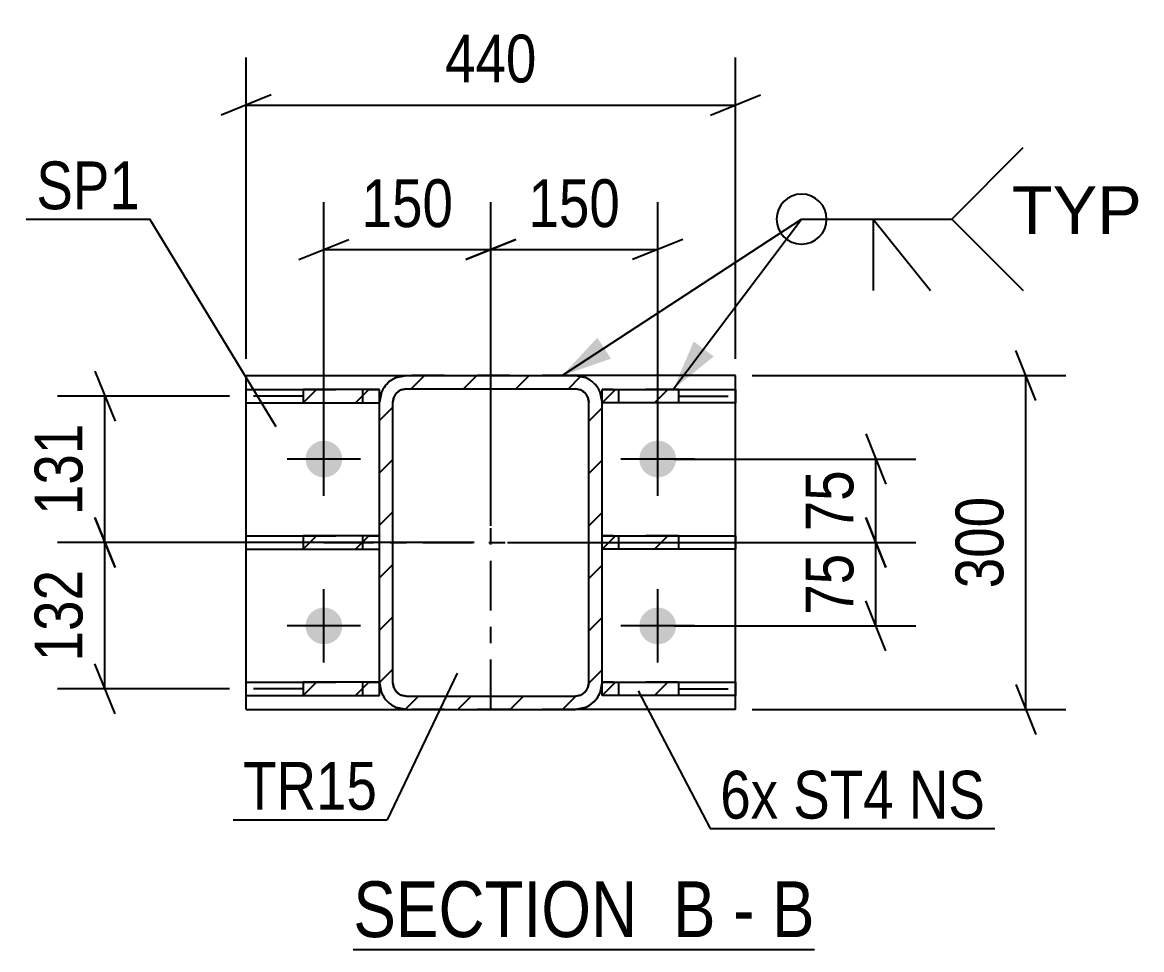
# Model space of a CAD drawing. Header units: millimetres. Extents: x -74 to 767, y -422 to 172.
# Drawn here: x 60.7 to 127.8, y -353.5 to -297.9 of the extents above; entities that cross this region are included whole.
import ezdxf

# ---------------------------------------------------------------- set-up
doc = ezdxf.new("R2010")
doc.units = ezdxf.units.MM
doc.linetypes.add('DXK_LINE_DOT2', pattern=[3.9198, 1.9599, -1.9599])
doc.linetypes.add('DXK_LINE_DOT3', pattern=[5.9187, 2.979, -0.9799, 0.9799, -0.9799])
doc.styles.add('Arial', font='ARIAL.TTF', dxfattribs={"height": 0.2})
doc.styles.add('Arial Narrow', font='ARIALN.TTF', dxfattribs={"height": 0.2})

# ---------------------------------------------------------------- blocks, each defined once
blk = doc.blocks.new('Unknown-389632863-18 - 1405')
at = {"color": 6, "linetype": 'Continuous'}
blk.add_line((80.537, -353.482), (108.183, -353.482), dxfattribs=at)
at = {"color": 0, "linetype": 'Continuous'}
for points in [[(98.645, -352.732), (98.645, -349.232), (80.537, -349.232), (80.537, -352.732)], [(102.252, -352.732), (102.252, -349.232), (99.695, -349.232), (99.695, -352.732)], [(104.577, -352.732), (104.577, -349.232), (103.302, -349.232), (103.302, -352.732)], [(108.183, -352.732), (108.183, -349.232), (105.627, -349.232), (105.627, -352.732)]]:
    blk.add_wipeout(points, dxfattribs=at)
at = {"color": 7, "linetype": 'Continuous', "style": 'Arial Narrow'}
for s, height, p in [('SECTION ', 3.3405, (80.537, -352.732)), ('B', 3.34, (99.695, -352.732)), ('B', 3.34, (105.627, -352.732)), ('-', 3.34, (103.302, -352.732))]:
    blk.add_text(s, height=height, dxfattribs=at).set_placement(p)
blk = doc.blocks.new('Part-389632863-1493 - 1405')
at = {"linetype": 'Continuous'}
h = blk.add_hatch(dxfattribs=at)
h.set_pattern_fill('', scale=0.7, style=0, pattern_type=0)
h.set_pattern_definition([(45, (77.5264, -320.7212), (-1.5715, 1.5715), [])])
h.paths.add_polyline_path([(77.526, -319.921), (77.526, -320.721), (82.111, -320.721), (82.111, -319.921)])
at = {"color": 2, "linetype": 'Continuous'}
for p, q in [((74.111, -319.921), (77.526, -319.921)), ((74.111, -320.721), (74.111, -319.921)), ((82.111, -319.921), (77.526, -319.921)), ((77.526, -319.921), (77.526, -320.721)), ((82.111, -320.721), (82.111, -319.921)), ((74.111, -320.721), (77.526, -320.721)), ((77.526, -320.721), (82.111, -320.721))]:
    blk.add_line(p, q, dxfattribs=at)
at = {"color": 7, "linetype": 'DXK_LINE_DOT2'}
for p, q in [((77.526, -319.921), (82.111, -319.921)), ((81.111, -320.721), (81.111, -319.921)), ((82.111, -320.721), (82.111, -319.921)), ((77.526, -320.721), (82.111, -320.721))]:
    blk.add_line(p, q, dxfattribs=at)
at = {"color": 7, "linetype": 'DXK_LINE_DOT3'}
for p, q in [((77.526, -320.321), (74.111, -320.321)), ((82.111, -320.321), (82.111, -320.321))]:
    blk.add_line(p, q, dxfattribs=at)
blk = doc.blocks.new('Part-389632863-1498 - 1405')
at = {"linetype": 'Continuous'}
h = blk.add_hatch(dxfattribs=at)
h.set_pattern_fill('', scale=0.7, style=0, pattern_type=0)
h.set_pattern_definition([(45, (77.5264, -338.2546), (-1.5715, 1.5715), [])])
h.paths.add_polyline_path([(77.526, -337.455), (77.526, -338.255), (82.111, -338.255), (82.111, -337.455)])
at = {"color": 2, "linetype": 'Continuous'}
for p, q in [((74.111, -337.455), (77.526, -337.455)), ((74.111, -338.255), (74.111, -337.455)), ((82.111, -337.455), (77.526, -337.455)), ((77.526, -337.455), (77.526, -338.255)), ((82.111, -338.255), (82.111, -337.455)), ((74.111, -338.255), (77.526, -338.255)), ((77.526, -338.255), (82.111, -338.255))]:
    blk.add_line(p, q, dxfattribs=at)
at = {"color": 7, "linetype": 'DXK_LINE_DOT3'}
for p, q in [((77.526, -337.855), (74.111, -337.855)), ((82.111, -337.855), (82.111, -337.855))]:
    blk.add_line(p, q, dxfattribs=at)
at = {"color": 7, "linetype": 'DXK_LINE_DOT2'}
for p, q in [((77.526, -337.455), (82.111, -337.455)), ((81.111, -338.255), (81.111, -337.455)), ((82.111, -338.255), (82.111, -337.455)), ((77.526, -338.255), (82.111, -338.255))]:
    blk.add_line(p, q, dxfattribs=at)
blk = doc.blocks.new('Part-389632863-1503 - 1405')
at = {"linetype": 'Continuous'}
h = blk.add_hatch(dxfattribs=at)
h.set_pattern_fill('', scale=0.7, style=0, pattern_type=0)
h.set_pattern_definition([(45, (95.4438, -329.488), (-1.5715, 1.5715), [])])
h.paths.add_polyline_path([(95.444, -328.688), (95.444, -329.488), (100.028, -329.488), (100.028, -328.688)])
at = {"color": 7, "linetype": 'DXK_LINE_DOT2'}
for p, q in [((95.444, -329.488), (95.444, -328.688)), ((100.028, -328.688), (95.444, -328.688)), ((96.444, -329.488), (96.444, -328.688)), ((100.028, -329.488), (95.444, -329.488))]:
    blk.add_line(p, q, dxfattribs=at)
at = {"color": 2, "linetype": 'Continuous'}
for p, q in [((95.444, -329.488), (95.444, -328.688)), ((95.444, -328.688), (100.028, -328.688)), ((100.028, -328.688), (103.444, -328.688)), ((100.028, -328.688), (100.028, -329.488)), ((103.444, -328.688), (103.444, -329.488)), ((100.028, -329.488), (95.444, -329.488)), ((103.444, -329.488), (100.028, -329.488))]:
    blk.add_line(p, q, dxfattribs=at)
blk = doc.blocks.new('Part-389632863-1455 - 1405')
at = {"color": 2, "linetype": 'Continuous'}
for p, q in [((74.111, -339.088), (74.111, -319.088)), ((74.111, -319.088), (83.711, -319.088)), ((103.444, -319.088), (93.844, -319.088)), ((103.444, -339.088), (103.444, -319.088)), ((74.111, -339.088), (83.711, -339.088)), ((103.444, -339.088), (93.844, -339.088))]:
    blk.add_line(p, q, dxfattribs=at)
at = {"color": 7, "linetype": 'DXK_LINE_DOT2'}
for p, q in [((93.844, -319.088), (83.711, -319.088)), ((93.844, -339.088), (83.711, -339.088))]:
    blk.add_line(p, q, dxfattribs=at)
blk = doc.blocks.new('Part-389632863-1488 - 1405')
at = {"linetype": 'Continuous'}
h = blk.add_hatch(dxfattribs=at)
h.set_pattern_fill('', scale=0.7, style=0, pattern_type=0)
h.set_pattern_definition([(45, (77.5264, -329.488), (-1.5715, 1.5715), [])])
h.paths.add_polyline_path([(77.526, -328.688), (77.526, -329.488), (82.111, -329.488), (82.111, -328.688)])
at = {"color": 2, "linetype": 'Continuous'}
for p, q in [((74.111, -328.688), (77.526, -328.688)), ((74.111, -329.488), (74.111, -328.688)), ((82.111, -328.688), (77.526, -328.688)), ((77.526, -328.688), (77.526, -329.488)), ((82.111, -329.488), (82.111, -328.688)), ((74.111, -329.488), (77.526, -329.488)), ((77.526, -329.488), (82.111, -329.488))]:
    blk.add_line(p, q, dxfattribs=at)
at = {"color": 7, "linetype": 'DXK_LINE_DOT2'}
for p, q in [((77.526, -328.688), (82.111, -328.688)), ((81.111, -329.488), (81.111, -328.688)), ((82.111, -329.488), (82.111, -328.688)), ((77.526, -329.488), (82.111, -329.488))]:
    blk.add_line(p, q, dxfattribs=at)
blk = doc.blocks.new('Part-389632863-1508 - 1405')
at = {"linetype": 'Continuous'}
h = blk.add_hatch(dxfattribs=at)
h.set_pattern_fill('', scale=0.7, style=0, pattern_type=0)
h.set_pattern_definition([(45, (95.4438, -320.7212), (-1.5715, 1.5715), [])])
h.paths.add_polyline_path([(95.444, -319.921), (95.444, -320.721), (100.028, -320.721), (100.028, -319.921)])
at = {"color": 7, "linetype": 'DXK_LINE_DOT2'}
for p, q in [((95.444, -320.721), (95.444, -319.921)), ((100.028, -319.921), (95.444, -319.921)), ((96.444, -320.721), (96.444, -319.921)), ((100.028, -320.721), (95.444, -320.721))]:
    blk.add_line(p, q, dxfattribs=at)
at = {"color": 2, "linetype": 'Continuous'}
for p, q in [((95.444, -320.721), (95.444, -319.921)), ((95.444, -319.921), (100.028, -319.921)), ((100.028, -319.921), (103.444, -319.921)), ((100.028, -319.921), (100.028, -320.721)), ((103.444, -319.921), (103.444, -320.721)), ((100.028, -320.721), (95.444, -320.721)), ((103.444, -320.721), (100.028, -320.721))]:
    blk.add_line(p, q, dxfattribs=at)
at = {"color": 7, "linetype": 'DXK_LINE_DOT3'}
for p, q in [((95.444, -320.321), (95.444, -320.321)), ((100.028, -320.321), (103.444, -320.321))]:
    blk.add_line(p, q, dxfattribs=at)
blk = doc.blocks.new('Part-389632863-1513 - 1405')
at = {"linetype": 'Continuous'}
h = blk.add_hatch(dxfattribs=at)
h.set_pattern_fill('', scale=0.7, style=0, pattern_type=0)
h.set_pattern_definition([(45, (95.4438, -338.2546), (-1.5715, 1.5715), [])])
h.paths.add_polyline_path([(95.444, -337.455), (95.444, -338.255), (100.028, -338.255), (100.028, -337.455)])
at = {"color": 7, "linetype": 'DXK_LINE_DOT2'}
for p, q in [((95.444, -338.255), (95.444, -337.455)), ((100.028, -337.455), (95.444, -337.455)), ((96.444, -338.255), (96.444, -337.455)), ((100.028, -338.255), (95.444, -338.255))]:
    blk.add_line(p, q, dxfattribs=at)
at = {"color": 2, "linetype": 'Continuous'}
for p, q in [((95.444, -338.255), (95.444, -337.455)), ((95.444, -337.455), (100.028, -337.455)), ((100.028, -337.455), (103.444, -337.455)), ((100.028, -337.455), (100.028, -338.255)), ((103.444, -337.455), (103.444, -338.255)), ((100.028, -338.255), (95.444, -338.255)), ((103.444, -338.255), (100.028, -338.255))]:
    blk.add_line(p, q, dxfattribs=at)
at = {"color": 7, "linetype": 'DXK_LINE_DOT3'}
for p, q in [((95.444, -337.855), (95.444, -337.855)), ((100.028, -337.855), (103.444, -337.855))]:
    blk.add_line(p, q, dxfattribs=at)
blk = doc.blocks.new('Part-389632863-1539 - 1405')
at = {"linetype": 'Continuous'}
h = blk.add_hatch(dxfattribs=at)
h.set_pattern_fill('', scale=0.7, style=0, pattern_type=0)
h.set_pattern_definition([(45, (82.1105, -337.488), (-1.57154, 1.57154), [])])
h.paths.add_polyline_path([(82.111, -320.688), (82.111, -337.488), (82.232, -338.1), (82.579, -338.619), (83.098, -338.966), (83.711, -339.088), (93.844, -339.088), (94.456, -338.966), (94.975, -338.619), (95.322, -338.1), (95.444, -337.488), (95.444, -320.688), (95.322, -320.076), (94.975, -319.557), (94.456, -319.21), (93.844, -319.088), (83.711, -319.088), (83.098, -319.21), (82.579, -319.557), (82.232, -320.076)])
h.paths.add_polyline_path([(83.145, -320.122), (83.404, -319.949), (83.711, -319.888), (93.844, -319.888), (94.15, -319.949), (94.41, -320.122), (94.583, -320.382), (94.644, -320.688), (94.644, -337.488), (94.583, -337.794), (94.41, -338.054), (94.15, -338.227), (93.844, -338.288), (83.711, -338.288), (83.404, -338.227), (83.145, -338.054), (82.971, -337.794), (82.911, -337.488), (82.911, -320.688), (82.971, -320.382)])
at = {"color": 7, "linetype": 'DXK_LINE_DOT2'}
for p, q in [((83.098, -319.21), (83.711, -319.088)), ((83.711, -319.088), (93.844, -319.088)), ((93.844, -319.088), (94.456, -319.21)), ((83.711, -319.888), (83.404, -319.949)), ((83.711, -319.888), (93.844, -319.888)), ((94.15, -319.949), (93.844, -319.888)), ((82.111, -320.688), (82.232, -320.076)), ((82.971, -320.382), (82.911, -320.688)), ((94.644, -320.688), (94.583, -320.382)), ((95.322, -320.076), (95.444, -320.688)), ((82.111, -337.488), (82.111, -320.688)), ((82.911, -337.488), (82.911, -320.688)), ((94.644, -337.488), (94.644, -320.688)), ((95.444, -337.488), (95.444, -320.688)), ((82.232, -338.1), (82.111, -337.488)), ((82.911, -337.488), (82.971, -337.794)), ((94.583, -337.794), (94.644, -337.488)), ((95.444, -337.488), (95.322, -338.1)), ((83.404, -338.227), (83.711, -338.288)), ((83.711, -338.288), (93.844, -338.288)), ((93.844, -338.288), (94.15, -338.227)), ((83.711, -339.088), (83.098, -338.966)), ((83.711, -339.088), (93.844, -339.088)), ((94.456, -338.966), (93.844, -339.088))]:
    blk.add_line(p, q, dxfattribs=at)
at = {"color": 2, "linetype": 'Continuous'}
for p, q in [((83.711, -319.088), (83.098, -319.21)), ((83.711, -319.088), (93.844, -319.088)), ((94.456, -319.21), (93.844, -319.088)), ((83.404, -319.949), (83.711, -319.888)), ((83.711, -319.888), (93.844, -319.888)), ((93.844, -319.888), (94.15, -319.949)), ((82.232, -320.076), (82.111, -320.688)), ((82.911, -320.688), (82.971, -320.382)), ((94.583, -320.382), (94.644, -320.688)), ((95.444, -320.688), (95.322, -320.076)), ((82.111, -337.488), (82.111, -320.688)), ((82.911, -337.488), (82.911, -320.688)), ((94.644, -337.488), (94.644, -320.688)), ((95.444, -337.488), (95.444, -320.688)), ((82.111, -337.488), (82.232, -338.1)), ((82.971, -337.794), (82.911, -337.488)), ((94.644, -337.488), (94.583, -337.794)), ((95.322, -338.1), (95.444, -337.488)), ((83.711, -338.288), (83.404, -338.227)), ((83.711, -338.288), (93.844, -338.288)), ((94.15, -338.227), (93.844, -338.288)), ((83.098, -338.966), (83.711, -339.088)), ((83.711, -339.088), (93.844, -339.088)), ((93.844, -339.088), (94.456, -338.966))]:
    blk.add_line(p, q, dxfattribs=at)
at = {"color": 7, "linetype": 'DXK_LINE_DOT3'}
for p, q in [((88.777, -339.088), (88.777, -319.088)), ((78.777, -329.088), (98.777, -329.088))]:
    blk.add_line(p, q, dxfattribs=at)
at = {"color": 7, "linetype": 'DXK_LINE_DOT2'}
for centre, radius, start, end in [((83.711, -320.688), 1.6, 112.5, 157.5), ((93.844, -320.688), 1.6, 22.5, 67.5), ((83.711, -320.688), 0.8, 112.5, 157.5), ((93.844, -320.688), 0.8, 22.5, 67.5), ((83.711, -337.488), 0.8, 202.5, 247.5), ((93.844, -337.488), 0.8, 292.5, 337.5), ((83.711, -337.488), 1.6, 202.5, 247.5), ((93.844, -337.488), 1.6, 292.5, 337.5)]:
    blk.add_arc(centre, radius, start, end, dxfattribs=at)
at = {"color": 2, "linetype": 'Continuous'}
for centre, radius, start, end in [((83.711, -320.688), 1.6, 112.5, 157.5), ((93.844, -320.688), 1.6, 22.5, 67.5), ((83.711, -320.688), 0.8, 112.5, 157.5), ((93.844, -320.688), 0.8, 22.5, 67.5), ((83.711, -337.488), 0.8, 202.5, 247.5), ((93.844, -337.488), 0.8, 292.5, 337.5), ((83.711, -337.488), 1.6, 202.5, 247.5), ((93.844, -337.488), 1.6, 292.5, 337.5)]:
    blk.add_arc(centre, radius, start, end, dxfattribs=at)
blk = doc.blocks.new('Bolt-389632863-1598 - 1405')
at = {"linetype": 'Continuous'}
for points in [[(77.677, -324.088, -1), (79.877, -324.088, -1)], [(97.677, -324.088, -1), (99.877, -324.088, -1)], [(77.677, -334.088, -1), (79.877, -334.088, -1)], [(97.677, -334.088, -1), (99.877, -334.088, -1)]]:
    blk.add_hatch(color=1, dxfattribs=at).paths.add_polyline_path(points)
at = {"color": 1, "linetype": 'Continuous'}
for p, q in [((78.777, -326.288), (78.777, -321.888)), ((98.777, -326.288), (98.777, -321.888)), ((80.977, -324.088), (76.577, -324.088)), ((100.977, -324.088), (96.577, -324.088)), ((78.777, -336.288), (78.777, -331.888)), ((98.777, -336.288), (98.777, -331.888)), ((80.977, -334.088), (76.577, -334.088)), ((100.977, -334.088), (96.577, -334.088))]:
    blk.add_line(p, q, dxfattribs=at)
blk = doc.blocks.new('StraightDimension-389632863-1708 - 1405')
at = {"color": 7, "linetype": 'Continuous'}
for p, q in [((121.441, -320.588), (120.241, -317.588)), ((104.444, -319.088), (123.241, -319.088)), ((120.841, -339.088), (120.841, -319.088)), ((120.241, -337.588), (121.441, -340.588)), ((104.444, -339.088), (123.241, -339.088))]:
    blk.add_line(p, q, dxfattribs=at)
at = {"color": 0}
blk.add_wipeout([(120.091, -325.746), (115.891, -325.746), (115.891, -332.43), (120.091, -332.43)], dxfattribs=at)
at = {"color": 3, "style": 'Arial Narrow'}
blk.add_text('300', height=2.8633, rotation=90.00021, dxfattribs=at).set_placement((119.491, -331.83))
blk = doc.blocks.new('StraightDimension-389632863-1721 - 1405')
at = {"color": 7, "linetype": 'Continuous'}
for p, q in [((74.111, -318.088), (74.111, -300.027)), ((103.444, -318.088), (103.444, -300.027)), ((75.611, -302.277), (72.611, -303.477)), ((101.944, -303.477), (104.944, -302.277)), ((74.111, -302.877), (103.444, -302.877))]:
    blk.add_line(p, q, dxfattribs=at)
at = {"color": 0}
blk.add_wipeout([(92.119, -302.127), (92.119, -297.927), (85.435, -297.927), (85.435, -302.127)], dxfattribs=at)
at = {"color": 3, "style": 'Arial Narrow'}
blk.add_text('440', height=2.8633, dxfattribs=at).set_placement((86.035, -301.527))
blk = doc.blocks.new('StraightDimension-389632863-43996 - 1405')
at = {"color": 7, "linetype": 'Continuous'}
for p, q in [((111.252, -322.588), (112.452, -325.588)), ((99.777, -324.088), (114.252, -324.088)), ((111.852, -329.088), (111.852, -324.088)), ((112.452, -330.588), (111.252, -327.588)), ((89.777, -329.088), (114.252, -329.088))]:
    blk.add_line(p, q, dxfattribs=at)
at = {"color": 0}
blk.add_wipeout([(111.102, -324.16), (106.902, -324.16), (106.902, -329.016), (111.102, -329.016)], dxfattribs=at)
at = {"color": 3, "style": 'Arial Narrow'}
blk.add_text('75', height=2.8633, rotation=90.00021, dxfattribs=at).set_placement((110.502, -328.416))
blk = doc.blocks.new('StraightDimension-389632863-43997 - 1405')
at = {"color": 7, "linetype": 'Continuous'}
for p, q in [((111.252, -327.588), (112.452, -330.588)), ((89.777, -329.088), (114.252, -329.088)), ((111.852, -334.088), (111.852, -329.088)), ((112.452, -335.588), (111.252, -332.588)), ((99.777, -334.088), (114.252, -334.088))]:
    blk.add_line(p, q, dxfattribs=at)
at = {"color": 0}
blk.add_wipeout([(111.102, -329.16), (106.902, -329.16), (106.902, -334.016), (111.102, -334.016)], dxfattribs=at)
at = {"color": 3, "style": 'Arial Narrow'}
blk.add_text('75', height=2.8633, rotation=90.00021, dxfattribs=at).set_placement((110.502, -333.416))
blk = doc.blocks.new('StraightDimension-389632863-44053 - 1405')
at = {"color": 7, "linetype": 'Continuous'}
for p, q in [((88.777, -328.088), (88.777, -308.692)), ((98.777, -323.088), (98.777, -308.692)), ((87.277, -312.142), (90.277, -310.942)), ((100.277, -310.942), (97.277, -312.142)), ((88.777, -311.542), (98.777, -311.542))]:
    blk.add_line(p, q, dxfattribs=at)
at = {"color": 0}
blk.add_wipeout([(97.119, -310.792), (97.119, -306.592), (90.435, -306.592), (90.435, -310.792)], dxfattribs=at)
at = {"color": 3, "style": 'Arial Narrow'}
blk.add_text('150', height=2.8633, dxfattribs=at).set_placement((91.035, -310.192))
blk = doc.blocks.new('StraightDimension-389632863-44054 - 1405')
at = {"color": 7, "linetype": 'Continuous'}
for p, q in [((78.777, -323.088), (78.777, -308.692)), ((88.777, -328.088), (88.777, -308.692)), ((77.277, -312.142), (80.277, -310.942)), ((90.277, -310.942), (87.277, -312.142)), ((78.777, -311.542), (88.777, -311.542))]:
    blk.add_line(p, q, dxfattribs=at)
at = {"color": 0}
blk.add_wipeout([(87.119, -310.792), (87.119, -306.592), (80.435, -306.592), (80.435, -310.792)], dxfattribs=at)
at = {"color": 3, "style": 'Arial Narrow'}
blk.add_text('150', height=2.8633, dxfattribs=at).set_placement((81.035, -310.192))
blk = doc.blocks.new('StraightDimension-389632863-44104 - 1405')
at = {"color": 7, "linetype": 'Continuous'}
for p, q in [((65.056, -318.821), (66.256, -321.821)), ((73.111, -320.321), (62.806, -320.321)), ((65.656, -329.088), (65.656, -320.321)), ((66.256, -330.588), (65.056, -327.588)), ((87.777, -329.088), (62.806, -329.088))]:
    blk.add_line(p, q, dxfattribs=at)
at = {"color": 0}
blk.add_wipeout([(64.906, -321.362), (60.706, -321.362), (60.706, -328.047), (64.906, -328.047)], dxfattribs=at)
at = {"color": 3, "style": 'Arial Narrow'}
blk.add_text('131', height=2.8633, rotation=90.00021, dxfattribs=at).set_placement((64.306, -327.447))
blk = doc.blocks.new('StraightDimension-389632863-44105 - 1405')
at = {"color": 7, "linetype": 'Continuous'}
for p, q in [((65.056, -327.588), (66.256, -330.588)), ((87.777, -329.088), (62.806, -329.088)), ((65.656, -337.855), (65.656, -329.088)), ((66.256, -339.355), (65.056, -336.355)), ((73.111, -337.855), (62.806, -337.855))]:
    blk.add_line(p, q, dxfattribs=at)
at = {"color": 0}
blk.add_wipeout([(64.906, -330.129), (60.706, -330.129), (60.706, -336.813), (64.906, -336.813)], dxfattribs=at)
at = {"color": 3, "style": 'Arial Narrow'}
blk.add_text('132', height=2.8633, rotation=90.00021, dxfattribs=at).set_placement((64.306, -336.213))
blk = doc.blocks.new('MarkSet-389632863-1795 - 1405')
at = {"color": 30, "linetype": 'Continuous'}
for p, q in [((97.611, -337.974), (101.928, -346.232)), ((101.928, -346.232), (118.99, -346.232))]:
    blk.add_line(p, q, dxfattribs=at)
at = {"color": 0}
for points in [[(105.999, -345.632), (105.999, -342.632), (102.528, -342.632), (102.528, -345.632)], [(112.926, -345.632), (112.926, -342.632), (106.899, -342.632), (106.899, -345.632)], [(118.39, -345.632), (118.39, -342.632), (113.826, -342.632), (113.826, -345.632)]]:
    blk.add_wipeout(points, dxfattribs=at)
for points in [[(105.999, -345.632), (105.999, -342.632), (102.528, -342.632), (102.528, -345.632)], [(112.926, -345.632), (112.926, -342.632), (106.899, -342.632), (106.899, -345.632)], [(118.39, -345.632), (118.39, -342.632), (113.826, -342.632), (113.826, -345.632)]]:
    blk.add_wipeout(points, dxfattribs=at)
at = {"color": 3, "style": 'Arial Narrow'}
for s, p in [('6x', (102.528, -345.632)), ('ST4', (106.899, -345.632)), ('NS', (113.826, -345.632))]:
    blk.add_text(s, height=2.8633, dxfattribs=at).set_placement(p)
blk = doc.blocks.new('Mark-389632863-1450 - 1405')
at = {"color": 30, "linetype": 'Continuous'}
for p in [(60.942, -309.724), (75.916, -322.166)]:
    blk.add_line(p, (68.353, -309.724), dxfattribs=at)
at = {"color": 0}
blk.add_wipeout([(67.753, -309.124), (67.753, -306.124), (61.542, -306.124), (61.542, -309.124)], dxfattribs=at)
blk.add_wipeout([(67.753, -309.124), (67.753, -306.124), (61.542, -306.124), (61.542, -309.124)], dxfattribs=at)
at = {"color": 3, "style": 'Arial Narrow'}
blk.add_text('SP1', height=2.8633, dxfattribs=at).set_placement((61.542, -309.124))
blk = doc.blocks.new('Mark-389632863-1535 - 1405')
at = {"color": 30, "linetype": 'Continuous'}
for p in [(86.761, -336.91), (73.332, -345.701)]:
    blk.add_line(p, (82.568, -345.701), dxfattribs=at)
at = {"color": 0}
blk.add_wipeout([(81.968, -345.101), (81.968, -342.101), (73.932, -342.101), (73.932, -345.101)], dxfattribs=at)
blk.add_wipeout([(81.968, -345.101), (81.968, -342.101), (73.932, -342.101), (73.932, -345.101)], dxfattribs=at)
at = {"color": 3, "style": 'Arial Narrow'}
blk.add_text('TR15', height=2.8633, dxfattribs=at).set_placement((73.932, -345.101))
blk = doc.blocks.new('WeldMark-389632863-34297 - 1405')
at = {"linetype": 'Continuous'}
for points in [[(95.979, -318.075), (93.057, -319.088), (95.158, -316.819)], [(102.134, -317.944), (99.728, -319.888), (100.936, -317.041)]]:
    blk.add_hatch(color=30, dxfattribs=at).paths.add_polyline_path(points)
at = {"color": 30, "linetype": 'Continuous'}
for p, q in [((93.057, -319.088), (107.402, -309.713)), ((99.728, -319.888), (107.402, -309.713)), ((107.402, -309.713), (116.402, -309.713))]:
    blk.add_line(p, q, dxfattribs=at)
at = {"color": 3, "linetype": 'Continuous'}
for q in [(115.117, -313.999), (111.688, -313.999)]:
    blk.add_line((111.688, -309.713), q, dxfattribs=at)
for start, end in [(90, 270), (270, 90)]:
    blk.add_arc((107.402, -309.713), 1.5, start, end, dxfattribs=at)
at = {"color": 0, "linetype": 'Continuous'}
blk.add_wipeout([(127.778, -310.613), (127.778, -307.613), (120.002, -307.613), (120.002, -310.613)], dxfattribs=at)
blk.add_wipeout([(127.778, -310.613), (127.778, -307.613), (120.002, -307.613), (120.002, -310.613)], dxfattribs=at)
at = {"color": 3, "linetype": 'Continuous'}
for q in [(120.688, -305.427), (120.688, -313.999)]:
    blk.add_line((116.402, -309.713), q, dxfattribs=at)
at = {"color": 3, "linetype": 'Continuous', "style": 'Arial'}
blk.add_text('TYP', height=2.8652, dxfattribs=at).set_placement((120.002, -310.613))

msp = doc.modelspace()

# ---------------------------------------------------------------- block references
for name in ['StraightDimension-389632863-1708 - 1405', 'Part-389632863-1455 - 1405', 'Part-389632863-1539 - 1405', 'Part-389632863-1493 - 1405', 'Part-389632863-1508 - 1405', 'Bolt-389632863-1598 - 1405', 'Part-389632863-1488 - 1405', 'Part-389632863-1503 - 1405', 'Part-389632863-1498 - 1405', 'Part-389632863-1513 - 1405', 'Unknown-389632863-18 - 1405']:
    msp.add_blockref(name, (0, 0))

# ---------------------------------------------------------------- next in the draw order: block references
for name in ['StraightDimension-389632863-1721 - 1405', 'StraightDimension-389632863-43996 - 1405', 'MarkSet-389632863-1795 - 1405']:
    msp.add_blockref(name, (0, 0))

# ---------------------------------------------------------------- next in the draw order: block references
msp.add_blockref('StraightDimension-389632863-43997 - 1405', (0, 0))

# ---------------------------------------------------------------- next in the draw order: block references
msp.add_blockref('StraightDimension-389632863-44053 - 1405', (0, 0))

# ---------------------------------------------------------------- next in the draw order: block references
for name in ['WeldMark-389632863-34297 - 1405', 'StraightDimension-389632863-44054 - 1405']:
    msp.add_blockref(name, (0, 0))

# ---------------------------------------------------------------- next in the draw order: block references
msp.add_blockref('StraightDimension-389632863-44104 - 1405', (0, 0))

# ---------------------------------------------------------------- next in the draw order: block references
for name in ['Mark-389632863-1450 - 1405', 'StraightDimension-389632863-44105 - 1405']:
    msp.add_blockref(name, (0, 0))

# ---------------------------------------------------------------- next in the draw order: block references
msp.add_blockref('Mark-389632863-1535 - 1405', (0, 0))

doc.saveas('drawing.dxf')
